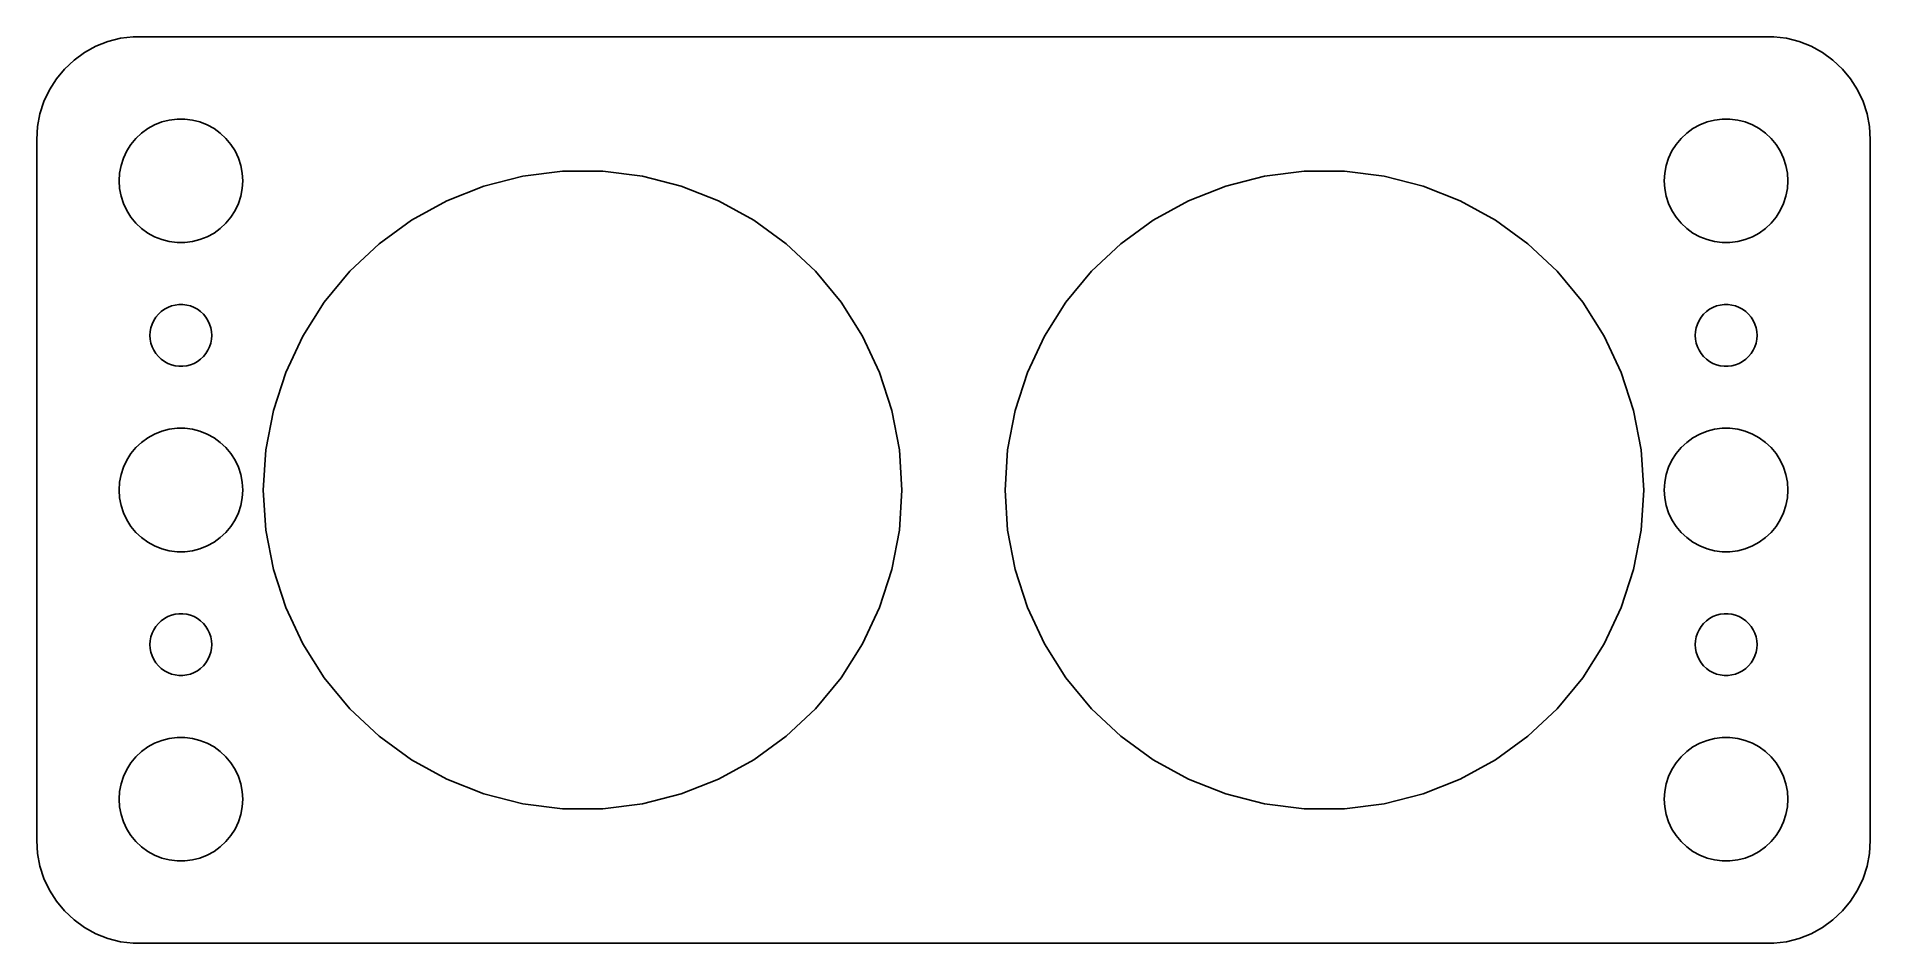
# Model space of a CAD drawing. Header units: metres. Extents: x -44.5 to 44.5, y -22 to 22.
import ezdxf

# ---------------------------------------------------------------- set-up
doc = ezdxf.new("R2010")
doc.units = ezdxf.units.M

msp = doc.modelspace()

# ---------------------------------------------------------------- linework, layer by layer
for p, q in [((-41.6289, 21.5241), (-42.1791, 21.2216)), ((-41.0451, 21.7553), (-41.6289, 21.5241)), ((-40.4369, 21.9114), (-41.0451, 21.7553)), ((-39.8139, 21.9901), (-40.4369, 21.9114)), ((39.8139, 21.9901), (-39.8139, 21.9901)), ((40.4369, 21.9114), (39.8139, 21.9901)), ((41.0451, 21.7553), (40.4369, 21.9114)), ((41.6289, 21.5241), (41.0451, 21.7553)), ((42.1791, 21.2216), (41.6289, 21.5241)), ((-42.6871, 20.8526), (-43.1448, 20.4227)), ((-42.1791, 21.2216), (-42.6871, 20.8526)), ((42.6871, 20.8526), (42.1791, 21.2216)), ((43.1448, 20.4227), (42.6871, 20.8526)), ((-43.5451, 19.9389), (-43.8815, 19.4088)), ((-43.1448, 20.4227), (-43.5451, 19.9389)), ((43.5451, 19.9389), (43.1448, 20.4227)), ((43.8815, 19.4088), (43.5451, 19.9389)), ((-44.1489, 18.8406), (-44.3429, 18.2434)), ((-43.8815, 19.4088), (-44.1489, 18.8406)), ((44.1489, 18.8406), (43.8815, 19.4088)), ((44.3429, 18.2434), (44.1489, 18.8406)), ((-44.3429, 18.2434), (-44.4606, 17.6267)), ((-38.7773, 17.7145), (-38.427, 17.8532)), ((-38.427, 17.8532), (-38.0621, 17.9469)), ((-38.0621, 17.9469), (-37.6884, 17.9941)), ((-37.6884, 17.9941), (-37.3116, 17.9941)), ((-37.3116, 17.9941), (-36.9379, 17.9469)), ((-36.9379, 17.9469), (-36.5729, 17.8532)), ((-36.5729, 17.8532), (-36.2227, 17.7145)), ((36.2227, 17.7145), (36.5729, 17.8532)), ((36.5729, 17.8532), (36.9379, 17.9469)), ((36.9379, 17.9469), (37.3116, 17.9941)), ((37.3116, 17.9941), (37.6884, 17.9941)), ((37.6884, 17.9941), (38.0621, 17.9469)), ((38.0621, 17.9469), (38.427, 17.8532)), ((38.427, 17.8532), (38.7773, 17.7145)), ((44.4606, 17.6267), (44.3429, 18.2434)), ((-44.4606, 17.6267), (-44.5, 17)), ((-44.5, 17), (-44.5, -17)), ((-39.927, 16.7634), (-39.6869, 17.0536)), ((-39.6869, 17.0536), (-39.4123, 17.3115)), ((-39.4123, 17.3115), (-39.1075, 17.533)), ((-39.1075, 17.533), (-38.7773, 17.7145)), ((-36.2227, 17.7145), (-35.8925, 17.533)), ((-35.8925, 17.533), (-35.5877, 17.3115)), ((-35.5877, 17.3115), (-35.3131, 17.0536)), ((-35.3131, 17.0536), (-35.0729, 16.7634)), ((35.0729, 16.7634), (35.3131, 17.0536)), ((35.3131, 17.0536), (35.5877, 17.3115)), ((35.5877, 17.3115), (35.8925, 17.533)), ((35.8925, 17.533), (36.2227, 17.7145)), ((38.7773, 17.7145), (39.1075, 17.533)), ((39.1075, 17.533), (39.4123, 17.3115)), ((39.4123, 17.3115), (39.6869, 17.0536)), ((39.6869, 17.0536), (39.927, 16.7634)), ((44.5, 17), (44.4606, 17.6267)), ((44.5, -17), (44.5, 17)), ((-40.4057, 15.7461), (-40.2893, 16.1044)), ((-40.2893, 16.1044), (-40.1289, 16.4453)), ((-40.1289, 16.4453), (-39.927, 16.7634)), ((-35.0729, 16.7634), (-34.8711, 16.4453)), ((-34.8711, 16.4453), (-34.7107, 16.1044)), ((-34.7107, 16.1044), (-34.5942, 15.7461)), ((34.5942, 15.7461), (34.7107, 16.1044)), ((34.7107, 16.1044), (34.8711, 16.4453)), ((34.8711, 16.4453), (35.0729, 16.7634)), ((39.927, 16.7634), (40.1289, 16.4453)), ((40.1289, 16.4453), (40.2893, 16.1044)), ((40.2893, 16.1044), (40.4057, 15.7461)), ((-40.5, 15), (-40.4763, 15.376)), ((-40.4763, 15.376), (-40.4057, 15.7461)), ((-34.5942, 15.7461), (-34.5237, 15.376)), ((-34.5237, 15.376), (-34.5, 15)), ((-22.7897, 14.7414), (-20.9044, 15.2254)), ((-20.9044, 15.2254), (-18.9733, 15.4694)), ((-18.9733, 15.4694), (-17.0267, 15.4694)), ((-17.0267, 15.4694), (-15.0956, 15.2254)), ((-15.0956, 15.2254), (-13.2102, 14.7414)), ((13.2102, 14.7414), (15.0956, 15.2254)), ((15.0956, 15.2254), (17.0267, 15.4694)), ((17.0267, 15.4694), (18.9733, 15.4694)), ((18.9733, 15.4694), (20.9044, 15.2254)), ((20.9044, 15.2254), (22.7897, 14.7414)), ((34.5, 15), (34.5237, 15.376)), ((34.5237, 15.376), (34.5942, 15.7461)), ((40.4057, 15.7461), (40.4763, 15.376)), ((40.4763, 15.376), (40.5, 15)), ((-40.4763, 14.624), (-40.5, 15)), ((-40.4057, 14.2539), (-40.4763, 14.624)), ((-40.2893, 13.8956), (-40.4057, 14.2539)), ((-34.5942, 14.2539), (-34.7107, 13.8956)), ((-34.5237, 14.624), (-34.5942, 14.2539)), ((-34.5, 15), (-34.5237, 14.624)), ((-24.5996, 14.0248), (-22.7897, 14.7414)), ((-13.2102, 14.7414), (-11.4004, 14.0248)), ((11.4004, 14.0248), (13.2102, 14.7414)), ((22.7897, 14.7414), (24.5996, 14.0248)), ((34.5237, 14.624), (34.5, 15)), ((34.5942, 14.2539), (34.5237, 14.624)), ((34.7107, 13.8956), (34.5942, 14.2539)), ((40.4057, 14.2539), (40.2893, 13.8956)), ((40.4763, 14.624), (40.4057, 14.2539)), ((40.5, 15), (40.4763, 14.624)), ((-40.1289, 13.5547), (-40.2893, 13.8956)), ((-39.927, 13.2366), (-40.1289, 13.5547)), ((-34.8711, 13.5547), (-35.0729, 13.2366)), ((-34.7107, 13.8956), (-34.8711, 13.5547)), ((-26.3053, 13.0871), (-24.5996, 14.0248)), ((-11.4004, 14.0248), (-9.69467, 13.0871)), ((9.69467, 13.0871), (11.4004, 14.0248)), ((24.5996, 14.0248), (26.3053, 13.0871)), ((34.8711, 13.5547), (34.7107, 13.8956)), ((35.0729, 13.2366), (34.8711, 13.5547)), ((40.1289, 13.5547), (39.927, 13.2366)), ((40.2893, 13.8956), (40.1289, 13.5547)), ((-39.6869, 12.9464), (-39.927, 13.2366)), ((-39.4123, 12.6884), (-39.6869, 12.9464)), ((-39.1075, 12.467), (-39.4123, 12.6884)), ((-38.7773, 12.2855), (-39.1075, 12.467)), ((-35.8925, 12.467), (-36.2227, 12.2855)), ((-35.5877, 12.6884), (-35.8925, 12.467)), ((-35.3131, 12.9464), (-35.5877, 12.6884)), ((-35.0729, 13.2366), (-35.3131, 12.9464)), ((-27.8801, 11.9429), (-26.3053, 13.0871)), ((-9.69467, 13.0871), (-8.11992, 11.9429)), ((8.11992, 11.9429), (9.69467, 13.0871)), ((26.3053, 13.0871), (27.8801, 11.9429)), ((35.3131, 12.9464), (35.0729, 13.2366)), ((35.5877, 12.6884), (35.3131, 12.9464)), ((35.8925, 12.467), (35.5877, 12.6884)), ((36.2227, 12.2855), (35.8925, 12.467)), ((39.1075, 12.467), (38.7773, 12.2855)), ((39.4123, 12.6884), (39.1075, 12.467)), ((39.6869, 12.9464), (39.4123, 12.6884)), ((39.927, 13.2366), (39.6869, 12.9464)), ((-38.427, 12.1468), (-38.7773, 12.2855)), ((-38.0621, 12.0531), (-38.427, 12.1468)), ((-37.6884, 12.0059), (-38.0621, 12.0531)), ((-37.3116, 12.0059), (-37.6884, 12.0059)), ((-36.9379, 12.0531), (-37.3116, 12.0059)), ((-36.5729, 12.1468), (-36.9379, 12.0531)), ((-36.2227, 12.2855), (-36.5729, 12.1468)), ((-29.299, 10.6105), (-27.8801, 11.9429)), ((-8.11992, 11.9429), (-6.70097, 10.6105)), ((6.70097, 10.6105), (8.11992, 11.9429)), ((27.8801, 11.9429), (29.299, 10.6105)), ((36.5729, 12.1468), (36.2227, 12.2855)), ((36.9379, 12.0531), (36.5729, 12.1468)), ((37.3116, 12.0059), (36.9379, 12.0531)), ((37.6884, 12.0059), (37.3116, 12.0059)), ((38.0621, 12.0531), (37.6884, 12.0059)), ((38.427, 12.1468), (38.0621, 12.0531)), ((38.7773, 12.2855), (38.427, 12.1468)), ((-30.5397, 9.11066), (-29.299, 10.6105)), ((-6.70097, 10.6105), (-5.46024, 9.11066)), ((5.46024, 9.11066), (6.70097, 10.6105)), ((29.299, 10.6105), (30.5397, 9.11066)), ((-38.1387, 8.85724), (-37.9635, 8.92657)), ((-37.9635, 8.92657), (-37.7811, 8.97342)), ((-37.7811, 8.97342), (-37.5942, 8.99704)), ((-37.5942, 8.99704), (-37.4058, 8.99704)), ((-37.4058, 8.99704), (-37.2189, 8.97342)), ((-37.2189, 8.97342), (-37.0365, 8.92657)), ((-37.0365, 8.92657), (-36.8613, 8.85724)), ((-31.5827, 7.46718), (-30.5397, 9.11066)), ((-5.46024, 9.11066), (-4.41724, 7.46718)), ((4.41724, 7.46718), (5.46024, 9.11066)), ((30.5397, 9.11066), (31.5827, 7.46718)), ((36.8613, 8.85724), (37.0365, 8.92657)), ((37.0365, 8.92657), (37.2189, 8.97342)), ((37.2189, 8.97342), (37.4058, 8.99704)), ((37.4058, 8.99704), (37.5942, 8.99704)), ((37.5942, 8.99704), (37.7811, 8.97342)), ((37.7811, 8.97342), (37.9635, 8.92657)), ((37.9635, 8.92657), (38.1387, 8.85724)), ((-38.9529, 7.87303), (-38.8947, 8.05219)), ((-38.8947, 8.05219), (-38.8145, 8.22263)), ((-38.8145, 8.22263), (-38.7135, 8.38167)), ((-38.7135, 8.38167), (-38.5934, 8.52681)), ((-38.5934, 8.52681), (-38.4561, 8.65576)), ((-38.4561, 8.65576), (-38.3037, 8.76648)), ((-38.3037, 8.76648), (-38.1387, 8.85724)), ((-36.8613, 8.85724), (-36.6963, 8.76648)), ((-36.6963, 8.76648), (-36.5439, 8.65576)), ((-36.5439, 8.65576), (-36.4065, 8.52681)), ((-36.4065, 8.52681), (-36.2865, 8.38167)), ((-36.2865, 8.38167), (-36.1855, 8.22263)), ((-36.1855, 8.22263), (-36.1053, 8.05219)), ((-36.1053, 8.05219), (-36.0471, 7.87303)), ((36.0471, 7.87303), (36.1053, 8.05219)), ((36.1053, 8.05219), (36.1855, 8.22263)), ((36.1855, 8.22263), (36.2865, 8.38167)), ((36.2865, 8.38167), (36.4065, 8.52681)), ((36.4065, 8.52681), (36.5439, 8.65576)), ((36.5439, 8.65576), (36.6963, 8.76648)), ((36.6963, 8.76648), (36.8613, 8.85724)), ((38.1387, 8.85724), (38.3037, 8.76648)), ((38.3037, 8.76648), (38.4561, 8.65576)), ((38.4561, 8.65576), (38.5934, 8.52681)), ((38.5934, 8.52681), (38.7135, 8.38167)), ((38.7135, 8.38167), (38.8145, 8.22263)), ((38.8145, 8.22263), (38.8947, 8.05219)), ((38.8947, 8.05219), (38.9529, 7.87303)), ((-39, 7.5), (-38.9882, 7.68799)), ((-38.9882, 7.312), (-39, 7.5)), ((-38.9882, 7.68799), (-38.9529, 7.87303)), ((-38.9529, 7.12695), (-38.9882, 7.312)), ((-38.8947, 6.9478), (-38.9529, 7.12695)), ((-36.0471, 7.12695), (-36.1053, 6.9478)), ((-36.0471, 7.87303), (-36.0118, 7.68799)), ((-36.0118, 7.312), (-36.0471, 7.12695)), ((-36.0118, 7.68799), (-36, 7.5)), ((-36, 7.5), (-36.0118, 7.312)), ((-32.4115, 5.70592), (-31.5827, 7.46718)), ((-4.41724, 7.46718), (-3.58846, 5.70592)), ((3.58846, 5.70592), (4.41724, 7.46718)), ((31.5827, 7.46718), (32.4115, 5.70592)), ((36, 7.5), (36.0118, 7.68799)), ((36.0118, 7.312), (36, 7.5)), ((36.0118, 7.68799), (36.0471, 7.87303)), ((36.0471, 7.12695), (36.0118, 7.312)), ((36.1053, 6.9478), (36.0471, 7.12695)), ((38.9529, 7.12695), (38.8947, 6.9478)), ((38.9529, 7.87303), (38.9882, 7.68799)), ((38.9882, 7.312), (38.9529, 7.12695)), ((38.9882, 7.68799), (39, 7.5)), ((39, 7.5), (38.9882, 7.312)), ((-38.8145, 6.77736), (-38.8947, 6.9478)), ((-38.7135, 6.61832), (-38.8145, 6.77736)), ((-38.5934, 6.47318), (-38.7135, 6.61832)), ((-38.4561, 6.34422), (-38.5934, 6.47318)), ((-38.3037, 6.23351), (-38.4561, 6.34422)), ((-38.1387, 6.14275), (-38.3037, 6.23351)), ((-36.6963, 6.23351), (-36.8613, 6.14275)), ((-36.5439, 6.34422), (-36.6963, 6.23351)), ((-36.4065, 6.47318), (-36.5439, 6.34422)), ((-36.2865, 6.61832), (-36.4065, 6.47318)), ((-36.1855, 6.77736), (-36.2865, 6.61832)), ((-36.1053, 6.9478), (-36.1855, 6.77736)), ((36.1855, 6.77736), (36.1053, 6.9478)), ((36.2865, 6.61832), (36.1855, 6.77736)), ((36.4065, 6.47318), (36.2865, 6.61832)), ((36.5439, 6.34422), (36.4065, 6.47318)), ((36.6963, 6.23351), (36.5439, 6.34422)), ((36.8613, 6.14275), (36.6963, 6.23351)), ((38.3037, 6.23351), (38.1387, 6.14275)), ((38.4561, 6.34422), (38.3037, 6.23351)), ((38.5934, 6.47318), (38.4561, 6.34422)), ((38.7135, 6.61832), (38.5934, 6.47318)), ((38.8145, 6.77736), (38.7135, 6.61832)), ((38.8947, 6.9478), (38.8145, 6.77736)), ((-37.9635, 6.07341), (-38.1387, 6.14275)), ((-37.7811, 6.02657), (-37.9635, 6.07341)), ((-37.5942, 6.00294), (-37.7811, 6.02657)), ((-37.4058, 6.00294), (-37.5942, 6.00294)), ((-37.2189, 6.02657), (-37.4058, 6.00294)), ((-37.0365, 6.07341), (-37.2189, 6.02657)), ((-36.8613, 6.14275), (-37.0365, 6.07341)), ((-33.013, 3.85469), (-32.4115, 5.70592)), ((-3.58846, 5.70592), (-2.98695, 3.85469)), ((2.98695, 3.85469), (3.58846, 5.70592)), ((32.4115, 5.70592), (33.013, 3.85469)), ((37.0365, 6.07341), (36.8613, 6.14275)), ((37.2189, 6.02657), (37.0365, 6.07341)), ((37.4058, 6.00294), (37.2189, 6.02657)), ((37.5942, 6.00294), (37.4058, 6.00294)), ((37.7811, 6.02657), (37.5942, 6.00294)), ((37.9635, 6.07341), (37.7811, 6.02657)), ((38.1387, 6.14275), (37.9635, 6.07341)), ((-33.3778, 1.94266), (-33.013, 3.85469)), ((-2.98695, 3.85469), (-2.62221, 1.94266)), ((2.62221, 1.94266), (2.98695, 3.85469)), ((33.013, 3.85469), (33.3778, 1.94266)), ((-39.1075, 2.53297), (-38.7773, 2.71448)), ((-38.7773, 2.71448), (-38.427, 2.85316)), ((-38.427, 2.85316), (-38.0621, 2.94685)), ((-38.0621, 2.94685), (-37.6884, 2.99408)), ((-37.6884, 2.99408), (-37.3116, 2.99408)), ((-37.3116, 2.99408), (-36.9379, 2.94685)), ((-36.9379, 2.94685), (-36.5729, 2.85316)), ((-36.5729, 2.85316), (-36.2227, 2.71448)), ((-36.2227, 2.71448), (-35.8925, 2.53297)), ((35.8925, 2.53297), (36.2227, 2.71448)), ((36.2227, 2.71448), (36.5729, 2.85316)), ((36.5729, 2.85316), (36.9379, 2.94685)), ((36.9379, 2.94685), (37.3116, 2.99408)), ((37.3116, 2.99408), (37.6884, 2.99408)), ((37.6884, 2.99408), (38.0621, 2.94685)), ((38.0621, 2.94685), (38.427, 2.85316)), ((38.427, 2.85316), (38.7773, 2.71448)), ((38.7773, 2.71448), (39.1075, 2.53297)), ((-39.927, 1.76335), (-39.6869, 2.05363)), ((-39.6869, 2.05363), (-39.4123, 2.31154)), ((-39.4123, 2.31154), (-39.1075, 2.53297)), ((-35.8925, 2.53297), (-35.5877, 2.31154)), ((-35.5877, 2.31154), (-35.3131, 2.05363)), ((-35.3131, 2.05363), (-35.0729, 1.76335)), ((-33.5, 0), (-33.3778, 1.94266)), ((-2.62221, 1.94266), (-2.5, 0)), ((2.5, 0), (2.62221, 1.94266)), ((33.3778, 1.94266), (33.5, 0)), ((35.0729, 1.76335), (35.3131, 2.05363)), ((35.3131, 2.05363), (35.5877, 2.31154)), ((35.5877, 2.31154), (35.8925, 2.53297)), ((39.1075, 2.53297), (39.4123, 2.31154)), ((39.4123, 2.31154), (39.6869, 2.05363)), ((39.6869, 2.05363), (39.927, 1.76335)), ((-40.4057, 0.74606), (-40.2893, 1.10437)), ((-40.2893, 1.10437), (-40.1289, 1.44525)), ((-40.1289, 1.44525), (-39.927, 1.76335)), ((-35.0729, 1.76335), (-34.8711, 1.44525)), ((-34.8711, 1.44525), (-34.7107, 1.10437)), ((-34.7107, 1.10437), (-34.5942, 0.74606)), ((34.5942, 0.74606), (34.7107, 1.10437)), ((34.7107, 1.10437), (34.8711, 1.44525)), ((34.8711, 1.44525), (35.0729, 1.76335)), ((39.927, 1.76335), (40.1289, 1.44525)), ((40.1289, 1.44525), (40.2893, 1.10437)), ((40.2893, 1.10437), (40.4057, 0.74606)), ((-40.5, 0), (-40.4763, 0.37599)), ((-40.4763, -0.37599), (-40.5, 0)), ((-40.4763, 0.37599), (-40.4057, 0.74606)), ((-34.5942, 0.74606), (-34.5237, 0.37599)), ((-34.5237, 0.37599), (-34.5, 0)), ((-34.5, 0), (-34.5237, -0.37599)), ((-33.3778, -1.94266), (-33.5, 0)), ((-2.5, 0), (-2.62221, -1.94266)), ((2.62221, -1.94266), (2.5, 0)), ((33.5, 0), (33.3778, -1.94266)), ((34.5, 0), (34.5237, 0.37599)), ((34.5237, -0.37599), (34.5, 0)), ((34.5237, 0.37599), (34.5942, 0.74606)), ((40.4057, 0.74606), (40.4763, 0.37599)), ((40.4763, 0.37599), (40.5, 0)), ((40.5, 0), (40.4763, -0.37599)), ((-40.4057, -0.74606), (-40.4763, -0.37599)), ((-40.2893, -1.10437), (-40.4057, -0.74606)), ((-34.5942, -0.74606), (-34.7107, -1.10437)), ((-34.5237, -0.37599), (-34.5942, -0.74606)), ((34.5942, -0.74606), (34.5237, -0.37599)), ((34.7107, -1.10437), (34.5942, -0.74606)), ((40.4057, -0.74606), (40.2893, -1.10437)), ((40.4763, -0.37599), (40.4057, -0.74606)), ((-40.1289, -1.44525), (-40.2893, -1.10437)), ((-39.927, -1.76335), (-40.1289, -1.44525)), ((-39.6869, -2.05363), (-39.927, -1.76335)), ((-35.0729, -1.76335), (-35.3131, -2.05363)), ((-34.8711, -1.44525), (-35.0729, -1.76335)), ((-34.7107, -1.10437), (-34.8711, -1.44525)), ((34.8711, -1.44525), (34.7107, -1.10437)), ((35.0729, -1.76335), (34.8711, -1.44525)), ((35.3131, -2.05363), (35.0729, -1.76335)), ((39.927, -1.76335), (39.6869, -2.05363)), ((40.1289, -1.44525), (39.927, -1.76335)), ((40.2893, -1.10437), (40.1289, -1.44525)), ((-39.4123, -2.31154), (-39.6869, -2.05363)), ((-39.1075, -2.53297), (-39.4123, -2.31154)), ((-38.7773, -2.71448), (-39.1075, -2.53297)), ((-35.8925, -2.53297), (-36.2227, -2.71448)), ((-35.5877, -2.31154), (-35.8925, -2.53297)), ((-35.3131, -2.05363), (-35.5877, -2.31154)), ((-33.013, -3.85469), (-33.3778, -1.94266)), ((-2.62221, -1.94266), (-2.98695, -3.85469)), ((2.98695, -3.85469), (2.62221, -1.94266)), ((33.3778, -1.94266), (33.013, -3.85469)), ((35.5877, -2.31154), (35.3131, -2.05363)), ((35.8925, -2.53297), (35.5877, -2.31154)), ((36.2227, -2.71448), (35.8925, -2.53297)), ((39.1075, -2.53297), (38.7773, -2.71448)), ((39.4123, -2.31154), (39.1075, -2.53297)), ((39.6869, -2.05363), (39.4123, -2.31154)), ((-38.427, -2.85316), (-38.7773, -2.71448)), ((-38.0621, -2.94685), (-38.427, -2.85316)), ((-37.6884, -2.99408), (-38.0621, -2.94685)), ((-37.3116, -2.99408), (-37.6884, -2.99408)), ((-36.9379, -2.94685), (-37.3116, -2.99408)), ((-36.5729, -2.85316), (-36.9379, -2.94685)), ((-36.2227, -2.71448), (-36.5729, -2.85316)), ((36.5729, -2.85316), (36.2227, -2.71448)), ((36.9379, -2.94685), (36.5729, -2.85316)), ((37.3116, -2.99408), (36.9379, -2.94685)), ((37.6884, -2.99408), (37.3116, -2.99408)), ((38.0621, -2.94685), (37.6884, -2.99408)), ((38.427, -2.85316), (38.0621, -2.94685)), ((38.7773, -2.71448), (38.427, -2.85316)), ((-32.4115, -5.70592), (-33.013, -3.85469)), ((-2.98695, -3.85469), (-3.58846, -5.70592)), ((3.58846, -5.70592), (2.98695, -3.85469)), ((33.013, -3.85469), (32.4115, -5.70592)), ((-38.3037, -6.23351), (-38.1387, -6.14275)), ((-38.1387, -6.14275), (-37.9635, -6.07341)), ((-37.9635, -6.07341), (-37.7811, -6.02657)), ((-37.7811, -6.02657), (-37.5942, -6.00294)), ((-37.5942, -6.00294), (-37.4058, -6.00294)), ((-37.4058, -6.00294), (-37.2189, -6.02657)), ((-37.2189, -6.02657), (-37.0365, -6.07341)), ((-37.0365, -6.07341), (-36.8613, -6.14275)), ((-36.8613, -6.14275), (-36.6963, -6.23351)), ((-31.5827, -7.46718), (-32.4115, -5.70592)), ((-3.58846, -5.70592), (-4.41724, -7.46718)), ((4.41724, -7.46718), (3.58846, -5.70592)), ((32.4115, -5.70592), (31.5827, -7.46718)), ((36.6963, -6.23351), (36.8613, -6.14275)), ((36.8613, -6.14275), (37.0365, -6.07341)), ((37.0365, -6.07341), (37.2189, -6.02657)), ((37.2189, -6.02657), (37.4058, -6.00294)), ((37.4058, -6.00294), (37.5942, -6.00294)), ((37.5942, -6.00294), (37.7811, -6.02657)), ((37.7811, -6.02657), (37.9635, -6.07341)), ((37.9635, -6.07341), (38.1387, -6.14275)), ((38.1387, -6.14275), (38.3037, -6.23351)), ((-38.9529, -7.12695), (-38.8947, -6.9478)), ((-38.8947, -6.9478), (-38.8145, -6.77736)), ((-38.8145, -6.77736), (-38.7135, -6.61832)), ((-38.7135, -6.61832), (-38.5934, -6.47318)), ((-38.5934, -6.47318), (-38.4561, -6.34422)), ((-38.4561, -6.34422), (-38.3037, -6.23351)), ((-36.6963, -6.23351), (-36.5439, -6.34422)), ((-36.5439, -6.34422), (-36.4065, -6.47318)), ((-36.4065, -6.47318), (-36.2865, -6.61832)), ((-36.2865, -6.61832), (-36.1855, -6.77736)), ((-36.1855, -6.77736), (-36.1053, -6.9478)), ((-36.1053, -6.9478), (-36.0471, -7.12695)), ((36.0471, -7.12695), (36.1053, -6.9478)), ((36.1053, -6.9478), (36.1855, -6.77736)), ((36.1855, -6.77736), (36.2865, -6.61832)), ((36.2865, -6.61832), (36.4065, -6.47318)), ((36.4065, -6.47318), (36.5439, -6.34422)), ((36.5439, -6.34422), (36.6963, -6.23351)), ((38.3037, -6.23351), (38.4561, -6.34422)), ((38.4561, -6.34422), (38.5934, -6.47318)), ((38.5934, -6.47318), (38.7135, -6.61832)), ((38.7135, -6.61832), (38.8145, -6.77736)), ((38.8145, -6.77736), (38.8947, -6.9478)), ((38.8947, -6.9478), (38.9529, -7.12695)), ((-39, -7.5), (-38.9882, -7.312)), ((-38.9882, -7.68799), (-39, -7.5)), ((-38.9882, -7.312), (-38.9529, -7.12695)), ((-38.9529, -7.87303), (-38.9882, -7.68799)), ((-38.8947, -8.05219), (-38.9529, -7.87303)), ((-36.0471, -7.87303), (-36.1053, -8.05219)), ((-36.0471, -7.12695), (-36.0118, -7.312)), ((-36.0118, -7.68799), (-36.0471, -7.87303)), ((-36.0118, -7.312), (-36, -7.5)), ((-36, -7.5), (-36.0118, -7.68799)), ((-30.5397, -9.11066), (-31.5827, -7.46718)), ((-4.41724, -7.46718), (-5.46024, -9.11066)), ((5.46024, -9.11066), (4.41724, -7.46718)), ((31.5827, -7.46718), (30.5397, -9.11066)), ((36, -7.5), (36.0118, -7.312)), ((36.0118, -7.68799), (36, -7.5)), ((36.0118, -7.312), (36.0471, -7.12695)), ((36.0471, -7.87303), (36.0118, -7.68799)), ((36.1053, -8.05219), (36.0471, -7.87303)), ((38.9529, -7.87303), (38.8947, -8.05219)), ((38.9529, -7.12695), (38.9882, -7.312)), ((38.9882, -7.68799), (38.9529, -7.87303)), ((38.9882, -7.312), (39, -7.5)), ((39, -7.5), (38.9882, -7.68799)), ((-38.8145, -8.22263), (-38.8947, -8.05219)), ((-38.7135, -8.38167), (-38.8145, -8.22263)), ((-38.5934, -8.52681), (-38.7135, -8.38167)), ((-38.4561, -8.65576), (-38.5934, -8.52681)), ((-38.3037, -8.76648), (-38.4561, -8.65576)), ((-38.1387, -8.85724), (-38.3037, -8.76648)), ((-37.9635, -8.92657), (-38.1387, -8.85724)), ((-36.8613, -8.85724), (-37.0365, -8.92657)), ((-36.6963, -8.76648), (-36.8613, -8.85724)), ((-36.5439, -8.65576), (-36.6963, -8.76648)), ((-36.4065, -8.52681), (-36.5439, -8.65576)), ((-36.2865, -8.38167), (-36.4065, -8.52681)), ((-36.1855, -8.22263), (-36.2865, -8.38167)), ((-36.1053, -8.05219), (-36.1855, -8.22263)), ((36.1855, -8.22263), (36.1053, -8.05219)), ((36.2865, -8.38167), (36.1855, -8.22263)), ((36.4065, -8.52681), (36.2865, -8.38167)), ((36.5439, -8.65576), (36.4065, -8.52681)), ((36.6963, -8.76648), (36.5439, -8.65576)), ((36.8613, -8.85724), (36.6963, -8.76648)), ((37.0365, -8.92657), (36.8613, -8.85724)), ((38.1387, -8.85724), (37.9635, -8.92657)), ((38.3037, -8.76648), (38.1387, -8.85724)), ((38.4561, -8.65576), (38.3037, -8.76648)), ((38.5934, -8.52681), (38.4561, -8.65576)), ((38.7135, -8.38167), (38.5934, -8.52681)), ((38.8145, -8.22263), (38.7135, -8.38167)), ((38.8947, -8.05219), (38.8145, -8.22263)), ((-37.7811, -8.97342), (-37.9635, -8.92657)), ((-37.5942, -8.99704), (-37.7811, -8.97342)), ((-37.4058, -8.99704), (-37.5942, -8.99704)), ((-37.2189, -8.97342), (-37.4058, -8.99704)), ((-37.0365, -8.92657), (-37.2189, -8.97342)), ((-29.299, -10.6105), (-30.5397, -9.11066)), ((-5.46024, -9.11066), (-6.70097, -10.6105)), ((6.70097, -10.6105), (5.46024, -9.11066)), ((30.5397, -9.11066), (29.299, -10.6105)), ((37.2189, -8.97342), (37.0365, -8.92657)), ((37.4058, -8.99704), (37.2189, -8.97342)), ((37.5942, -8.99704), (37.4058, -8.99704)), ((37.7811, -8.97342), (37.5942, -8.99704)), ((37.9635, -8.92657), (37.7811, -8.97342)), ((-27.8801, -11.9429), (-29.299, -10.6105)), ((-6.70097, -10.6105), (-8.11992, -11.9429)), ((8.11992, -11.9429), (6.70097, -10.6105)), ((29.299, -10.6105), (27.8801, -11.9429)), ((-39.1075, -12.467), (-38.7773, -12.2855)), ((-38.7773, -12.2855), (-38.427, -12.1468)), ((-38.427, -12.1468), (-38.0621, -12.0531)), ((-38.0621, -12.0531), (-37.6884, -12.0059)), ((-37.6884, -12.0059), (-37.3116, -12.0059)), ((-37.3116, -12.0059), (-36.9379, -12.0531)), ((-36.9379, -12.0531), (-36.5729, -12.1468)), ((-36.5729, -12.1468), (-36.2227, -12.2855)), ((-36.2227, -12.2855), (-35.8925, -12.467)), ((-26.3053, -13.0871), (-27.8801, -11.9429)), ((-8.11992, -11.9429), (-9.69467, -13.0871)), ((9.69467, -13.0871), (8.11992, -11.9429)), ((27.8801, -11.9429), (26.3053, -13.0871)), ((35.8925, -12.467), (36.2227, -12.2855)), ((36.2227, -12.2855), (36.5729, -12.1468)), ((36.5729, -12.1468), (36.9379, -12.0531)), ((36.9379, -12.0531), (37.3116, -12.0059)), ((37.3116, -12.0059), (37.6884, -12.0059)), ((37.6884, -12.0059), (38.0621, -12.0531)), ((38.0621, -12.0531), (38.427, -12.1468)), ((38.427, -12.1468), (38.7773, -12.2855)), ((38.7773, -12.2855), (39.1075, -12.467)), ((-40.1289, -13.5547), (-39.927, -13.2366)), ((-39.927, -13.2366), (-39.6869, -12.9464)), ((-39.6869, -12.9464), (-39.4123, -12.6884)), ((-39.4123, -12.6884), (-39.1075, -12.467)), ((-35.8925, -12.467), (-35.5877, -12.6884)), ((-35.5877, -12.6884), (-35.3131, -12.9464)), ((-35.3131, -12.9464), (-35.0729, -13.2366)), ((-35.0729, -13.2366), (-34.8711, -13.5547)), ((-24.5996, -14.0248), (-26.3053, -13.0871)), ((-9.69467, -13.0871), (-11.4004, -14.0248)), ((11.4004, -14.0248), (9.69467, -13.0871)), ((26.3053, -13.0871), (24.5996, -14.0248)), ((34.8711, -13.5547), (35.0729, -13.2366)), ((35.0729, -13.2366), (35.3131, -12.9464)), ((35.3131, -12.9464), (35.5877, -12.6884)), ((35.5877, -12.6884), (35.8925, -12.467)), ((39.1075, -12.467), (39.4123, -12.6884)), ((39.4123, -12.6884), (39.6869, -12.9464)), ((39.6869, -12.9464), (39.927, -13.2366)), ((39.927, -13.2366), (40.1289, -13.5547)), ((-40.4057, -14.2539), (-40.2893, -13.8956)), ((-40.2893, -13.8956), (-40.1289, -13.5547)), ((-34.8711, -13.5547), (-34.7107, -13.8956)), ((-34.7107, -13.8956), (-34.5942, -14.2539)), ((-22.7897, -14.7414), (-24.5996, -14.0248)), ((-11.4004, -14.0248), (-13.2102, -14.7414)), ((13.2102, -14.7414), (11.4004, -14.0248)), ((24.5996, -14.0248), (22.7897, -14.7414)), ((34.5942, -14.2539), (34.7107, -13.8956)), ((34.7107, -13.8956), (34.8711, -13.5547)), ((40.1289, -13.5547), (40.2893, -13.8956)), ((40.2893, -13.8956), (40.4057, -14.2539)), ((-40.5, -15), (-40.4763, -14.624)), ((-40.4763, -15.376), (-40.5, -15)), ((-40.4763, -14.624), (-40.4057, -14.2539)), ((-34.5942, -14.2539), (-34.5237, -14.624)), ((-34.5237, -14.624), (-34.5, -15)), ((-34.5, -15), (-34.5237, -15.376)), ((-20.9044, -15.2254), (-22.7897, -14.7414)), ((-13.2102, -14.7414), (-15.0956, -15.2254)), ((15.0956, -15.2254), (13.2102, -14.7414)), ((22.7897, -14.7414), (20.9044, -15.2254)), ((34.5, -15), (34.5237, -14.624)), ((34.5237, -15.376), (34.5, -15)), ((34.5237, -14.624), (34.5942, -14.2539)), ((40.4057, -14.2539), (40.4763, -14.624)), ((40.4763, -14.624), (40.5, -15)), ((40.5, -15), (40.4763, -15.376)), ((-40.4057, -15.7461), (-40.4763, -15.376)), ((-40.2893, -16.1044), (-40.4057, -15.7461)), ((-34.5942, -15.7461), (-34.7107, -16.1044)), ((-34.5237, -15.376), (-34.5942, -15.7461)), ((-18.9733, -15.4694), (-20.9044, -15.2254)), ((-17.0267, -15.4694), (-18.9733, -15.4694)), ((-15.0956, -15.2254), (-17.0267, -15.4694)), ((17.0267, -15.4694), (15.0956, -15.2254)), ((18.9733, -15.4694), (17.0267, -15.4694)), ((20.9044, -15.2254), (18.9733, -15.4694)), ((34.5942, -15.7461), (34.5237, -15.376)), ((34.7107, -16.1044), (34.5942, -15.7461)), ((40.4057, -15.7461), (40.2893, -16.1044)), ((40.4763, -15.376), (40.4057, -15.7461)), ((-40.1289, -16.4453), (-40.2893, -16.1044)), ((-39.927, -16.7634), (-40.1289, -16.4453)), ((-39.6869, -17.0536), (-39.927, -16.7634)), ((-35.0729, -16.7634), (-35.3131, -17.0536)), ((-34.8711, -16.4453), (-35.0729, -16.7634)), ((-34.7107, -16.1044), (-34.8711, -16.4453)), ((34.8711, -16.4453), (34.7107, -16.1044)), ((35.0729, -16.7634), (34.8711, -16.4453)), ((35.3131, -17.0536), (35.0729, -16.7634)), ((39.927, -16.7634), (39.6869, -17.0536)), ((40.1289, -16.4453), (39.927, -16.7634)), ((40.2893, -16.1044), (40.1289, -16.4453)), ((-44.5, -17), (-44.4606, -17.6267)), ((-44.4606, -17.6267), (-44.3429, -18.2434)), ((-39.4123, -17.3115), (-39.6869, -17.0536)), ((-39.1075, -17.533), (-39.4123, -17.3115)), ((-38.7773, -17.7145), (-39.1075, -17.533)), ((-38.427, -17.8532), (-38.7773, -17.7145)), ((-36.2227, -17.7145), (-36.5729, -17.8532)), ((-35.8925, -17.533), (-36.2227, -17.7145)), ((-35.5877, -17.3115), (-35.8925, -17.533)), ((-35.3131, -17.0536), (-35.5877, -17.3115)), ((35.5877, -17.3115), (35.3131, -17.0536)), ((35.8925, -17.533), (35.5877, -17.3115)), ((36.2227, -17.7145), (35.8925, -17.533)), ((36.5729, -17.8532), (36.2227, -17.7145)), ((38.7773, -17.7145), (38.427, -17.8532)), ((39.1075, -17.533), (38.7773, -17.7145)), ((39.4123, -17.3115), (39.1075, -17.533)), ((39.6869, -17.0536), (39.4123, -17.3115)), ((44.3429, -18.2434), (44.4606, -17.6267)), ((44.4606, -17.6267), (44.5, -17)), ((-44.3429, -18.2434), (-44.1489, -18.8406)), ((-38.0621, -17.9469), (-38.427, -17.8532)), ((-37.6884, -17.9941), (-38.0621, -17.9469)), ((-37.3116, -17.9941), (-37.6884, -17.9941)), ((-36.9379, -17.9469), (-37.3116, -17.9941)), ((-36.5729, -17.8532), (-36.9379, -17.9469)), ((36.9379, -17.9469), (36.5729, -17.8532)), ((37.3116, -17.9941), (36.9379, -17.9469)), ((37.6884, -17.9941), (37.3116, -17.9941)), ((38.0621, -17.9469), (37.6884, -17.9941)), ((38.427, -17.8532), (38.0621, -17.9469)), ((44.1489, -18.8406), (44.3429, -18.2434)), ((-44.1489, -18.8406), (-43.8815, -19.4088)), ((-43.8815, -19.4088), (-43.5451, -19.9389)), ((43.5451, -19.9389), (43.8815, -19.4088)), ((43.8815, -19.4088), (44.1489, -18.8406)), ((-43.5451, -19.9389), (-43.1448, -20.4227)), ((-43.1448, -20.4227), (-42.6871, -20.8526)), ((42.6871, -20.8526), (43.1448, -20.4227)), ((43.1448, -20.4227), (43.5451, -19.9389)), ((-42.6871, -20.8526), (-42.1791, -21.2216)), ((-42.1791, -21.2216), (-41.6289, -21.5241)), ((41.6289, -21.5241), (42.1791, -21.2216)), ((42.1791, -21.2216), (42.6871, -20.8526)), ((-41.6289, -21.5241), (-41.0451, -21.7553)), ((-41.0451, -21.7553), (-40.4369, -21.9114)), ((-40.4369, -21.9114), (-39.8139, -21.9901)), ((-39.8139, -21.9901), (39.8139, -21.9901)), ((39.8139, -21.9901), (40.4369, -21.9114)), ((40.4369, -21.9114), (41.0451, -21.7553)), ((41.0451, -21.7553), (41.6289, -21.5241))]:
    msp.add_line(p, q)

doc.saveas('drawing.dxf')
